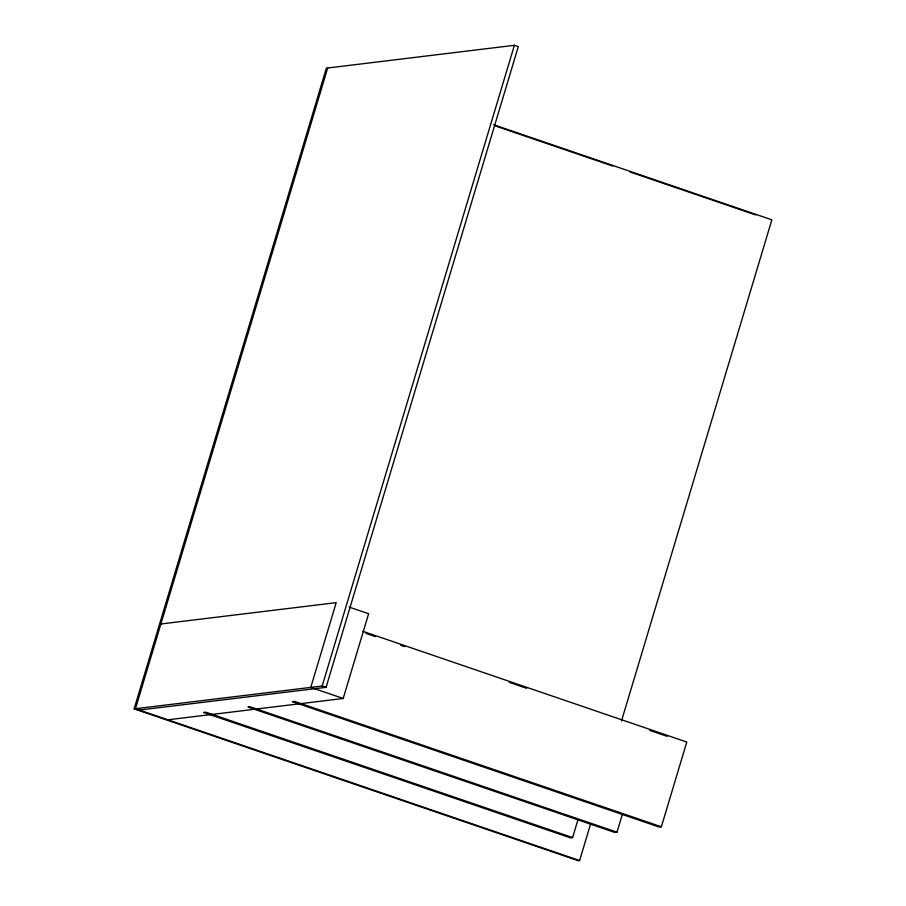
<?xml version="1.0" encoding="UTF-8"?>
<svg xmlns="http://www.w3.org/2000/svg" width="906" height="906" viewBox="0 0 906 906"><rect width="100%" height="100%" fill="white"/><g stroke="black" fill="none" stroke-linecap="round" stroke-linejoin="round"><path stroke-width="1.36" d="M590.599 823.962L579.625 860.541L578.322 860.7L134.145 708.877L326.375 68.165L514.393 45.3L518.289 46.625L326.069 687.337L138.04 710.213M327.678 68.007L135.458 708.718L579.625 860.541M134.145 708.877L322.174 686.012L514.393 45.3M167.882 719.806L343.193 698.481L368.617 613.724L349.172 607.077M572.615 837.574L205.775 712.184L203.59 712.456L570.429 837.846L572.615 837.574L577.858 820.089M621.482 721.017L771.855 219.83L493.577 124.711M616.986 832.184L250.147 706.793L247.961 707.054L614.8 832.444L616.986 832.184L622.241 814.698M661.369 826.782L294.518 701.391L292.332 701.663L659.183 827.053L661.369 826.782L686.793 742.037L362.785 631.289M160.883 623.974L336.205 602.649L310.769 687.394L343.193 698.481M494.936 125.787L612.671 166.024M630.066 171.97L755.819 214.96M365.956 633.385L375.333 636.59M400.769 645.287L404.789 646.658M509.217 682.354L526.624 688.3M649.795 730.406L667.201 736.352M322.174 686.012L326.069 687.337"/></g></svg>
